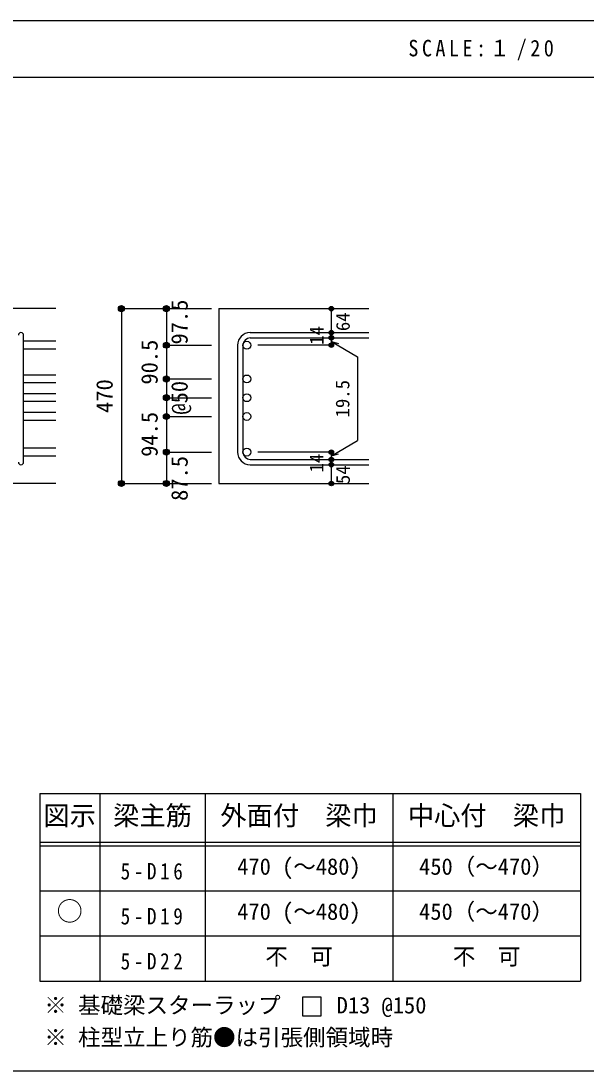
# Model space of a CAD drawing. Units: millimetres at full size, sheet at 1:20; some dimension numbers follow another scale. Extents: x -3982 to 3969, y -2797 to 2801.
# Drawn here: x 915 to 2422, y -2797 to 2 of the extents above; entities that cross this region are included whole.
import ezdxf
from ezdxf.enums import TextEntityAlignment as Align

# ---------------------------------------------------------------- set-up
doc = ezdxf.new("R2010")
doc.units = ezdxf.units.MM
doc.header["$LTSCALE"] = 20
doc.header["$PDMODE"] = 32
doc.header["$PDSIZE"] = 12
for name, color, linetype in [('6-1_躯体線', 2, 'Continuous'), ('6-5_梁主筋', 7, 'Continuous'), ('6-6_S.T.P.', 7, 'Continuous'), ('6-7_文字', 7, 'Continuous'), ('6-D_寸法', 4, 'Continuous'), ('6-E_枠', 7, 'Continuous'), ('F-0_枠', 6, 'Continuous')]:
    doc.layers.add(name, color=color, linetype=linetype)
doc.styles.add('ＭＳ ゴシック', font='')
doc.styles.get('ＭＳ ゴシック').set_extended_font_data('MS Gothic')

msp = doc.modelspace()

# ---------------------------------------------------------------- linework, layer by layer
at = {"layer": '6-1_躯体線'}
for p, q in [((1008.29, -764.67), (128.29, -764.67)), ((1442.96, -764.67), (1842.96, -764.67)), ((1442.96, -764.67), (1442.96, -1230.67)), ((1008.29, -1230.67), (608.29, -1230.67)), ((1442.96, -1230.67), (1842.96, -1230.67))]:
    msp.add_line(p, q, dxfattribs=at)
at = {"layer": '6-5_梁主筋'}
for p, q in [((1008.29, -851.75), (922.29, -851.75)), ((1008.29, -872.75), (922.29, -872.75)), ((1008.29, -941.67), (922.29, -941.67)), ((1008.29, -962.67), (922.29, -962.67)), ((1008.29, -991.67), (922.29, -991.67)), ((1008.29, -1012.67), (922.29, -1012.67)), ((1008.29, -1041.67), (922.29, -1041.67)), ((1008.29, -1062.67), (922.29, -1062.67)), ((1008.29, -1136.67), (922.29, -1136.67)), ((1008.29, -1157.67), (922.29, -1157.67))]:
    msp.add_line(p, q, dxfattribs=at)
at = {"layer": '6-5_梁主筋', "color": 3}
for centre in [(1517.46, -862.25), (1517.46, -952.17), (1517.46, -1002.17), (1517.46, -1052.17), (1517.46, -1147.17)]:
    msp.add_circle(centre, 10.5, dxfattribs=at)
at = {"layer": '6-6_S.T.P.'}
for p, q in [((922.29, -1173.67), (922.29, -836.14)), ((1526.46, -828.75), (1842.96, -828.75)), ((1492.96, -862.25), (1492.96, -1147.17)), ((1506.96, -862.25), (1506.96, -1147.17)), ((1526.46, -842.75), (1842.96, -842.75)), ((1526.46, -1166.67), (1842.96, -1166.67)), ((1526.46, -1180.67), (1842.96, -1180.67))]:
    msp.add_line(p, q, dxfattribs=at)
for centre, radius, start, end in [((915.29, -835.75), 7, 0, 180), ((1526.46, -862.25), 33.5, 90, 180), ((1526.46, -862.25), 19.5, 90, 180), ((1526.46, -1147.17), 33.5, 180, 270), ((1526.46, -1147.17), 19.5, 180, 270), ((915.29, -1173.67), 7, 180, 0)]:
    msp.add_arc(centre, radius, start, end, dxfattribs=at)
at = {"layer": '6-7_文字'}
for p, q in [((1715.72, -2599.73), (1665.72, -2599.73)), ((1665.72, -2599.73), (1665.72, -2649.73)), ((1715.72, -2649.73), (1715.72, -2599.73)), ((1665.72, -2649.73), (1715.72, -2649.73))]:
    msp.add_line(p, q, dxfattribs=at)
at = {"layer": '6-D_寸法'}
for p, q in [((1182.96, -764.67), (1302.96, -764.67)), ((1182.96, -764.67), (1182.96, -1230.67)), ((1302.96, -764.67), (1422.96, -764.67)), ((1302.96, -764.67), (1302.96, -862.25)), ((1742.96, -828.75), (1742.96, -764.67)), ((1742.96, -842.75), (1742.96, -828.75)), ((1302.96, -862.25), (1422.96, -862.25)), ((1302.96, -862.25), (1302.96, -952.17)), ((1742.96, -862.25), (1546.87, -862.25)), ((1742.96, -842.75), (1742.96, -862.25)), ((1742.96, -862.25), (1742.96, -842.75)), ((1742.96, -852.5), (1762.28, -857.67)), ((1742.96, -852.5), (1813.02, -892.95)), ((1813.02, -892.95), (1813.02, -1116.47)), ((1302.96, -952.17), (1422.96, -952.17)), ((1302.96, -952.17), (1302.96, -1002.17)), ((1302.96, -1002.17), (1422.96, -1002.17)), ((1302.96, -1052.17), (1422.96, -1052.17)), ((1742.96, -1156.92), (1813.02, -1116.47)), ((1302.96, -1147.17), (1422.96, -1147.17)), ((1302.96, -1147.17), (1302.96, -1230.67)), ((1742.96, -1147.17), (1546.87, -1147.17)), ((1742.96, -1166.67), (1742.96, -1147.17)), ((1742.96, -1156.92), (1762.28, -1151.75)), ((1742.96, -1180.67), (1742.96, -1166.67)), ((1742.96, -1230.67), (1742.96, -1180.67)), ((1182.96, -1230.67), (1302.96, -1230.67)), ((1182.96, -1230.67), (1292.82, -1230.67)), ((1302.96, -1230.67), (1422.96, -1230.67))]:
    msp.add_line(p, q, dxfattribs=at)
msp.add_lwpolyline([(1302.96, -1002.17), (1302.96, -1052.17), (1302.96, -1147.17)], dxfattribs=at)
for centre, radius in [((1182.96, -764.67), 8), ((1182.96, -764.67), 7.2), ((1182.96, -764.67), 6.4), ((1182.96, -764.67), 5.6), ((1182.96, -764.67), 4.8), ((1182.96, -764.67), 4), ((1182.96, -764.67), 3.2), ((1182.96, -764.67), 2.4), ((1182.96, -764.67), 1.6), ((1182.96, -764.67), 0.8), ((1302.96, -764.67), 8), ((1302.96, -764.67), 7.2), ((1302.96, -764.67), 6.4), ((1302.96, -764.67), 5.6), ((1302.96, -764.67), 4.8), ((1302.96, -764.67), 4), ((1302.96, -764.67), 3.2), ((1302.96, -764.67), 2.4), ((1302.96, -764.67), 1.6), ((1302.96, -764.67), 0.8), ((1742.96, -764.67), 4), ((1742.96, -764.67), 3.6), ((1742.96, -764.67), 3.2), ((1742.96, -764.67), 2.8), ((1742.96, -764.67), 2.4), ((1742.96, -764.67), 2), ((1742.96, -764.67), 1.6), ((1742.96, -764.67), 1.2), ((1742.96, -764.67), 0.8), ((1742.96, -764.67), 0.4), ((1742.96, -828.75), 4), ((1742.96, -842.75), 4), ((1742.96, -828.75), 3.6), ((1742.96, -842.75), 3.6), ((1742.96, -828.75), 3.2), ((1742.96, -842.75), 3.2), ((1742.96, -828.75), 2.8), ((1742.96, -828.75), 2.4), ((1742.96, -828.75), 2), ((1742.96, -828.75), 1.6), ((1742.96, -828.75), 1.2), ((1742.96, -828.75), 0.8), ((1742.96, -828.75), 0.4), ((1302.96, -862.25), 8), ((1302.96, -862.25), 7.2), ((1302.96, -862.25), 6.4), ((1302.96, -862.25), 5.6), ((1302.96, -862.25), 4.8), ((1302.96, -862.25), 4), ((1302.96, -862.25), 3.2), ((1302.96, -862.25), 2.4), ((1302.96, -862.25), 1.6), ((1302.96, -862.25), 0.8), ((1742.96, -862.25), 4), ((1742.96, -862.25), 3.6), ((1742.96, -862.25), 3.2), ((1742.96, -842.75), 2.8), ((1742.96, -862.25), 2.8), ((1742.96, -842.75), 2.4), ((1742.96, -862.25), 2.4), ((1742.96, -842.75), 2), ((1742.96, -862.25), 2), ((1742.96, -842.75), 1.6), ((1742.96, -862.25), 1.6), ((1742.96, -842.75), 1.2), ((1742.96, -862.25), 1.2), ((1742.96, -842.75), 0.8), ((1742.96, -862.25), 0.8), ((1742.96, -842.75), 0.4), ((1742.96, -862.25), 0.4), ((1302.96, -952.17), 8), ((1302.96, -952.17), 7.2), ((1302.96, -952.17), 6.4), ((1302.96, -952.17), 5.6), ((1302.96, -952.17), 4.8), ((1302.96, -952.17), 4), ((1302.96, -952.17), 3.2), ((1302.96, -952.17), 2.4), ((1302.96, -952.17), 1.6), ((1302.96, -952.17), 0.8), ((1302.96, -1002.17), 8), ((1302.96, -1002.17), 7.2), ((1302.96, -1002.17), 6.4), ((1302.96, -1002.17), 5.6), ((1302.96, -1002.17), 4.8), ((1302.96, -1002.17), 4), ((1302.96, -1002.17), 4), ((1302.96, -1002.17), 3.2), ((1302.96, -1002.17), 3.2), ((1302.96, -1002.17), 2.4), ((1302.96, -1002.17), 2.4), ((1302.96, -1002.17), 1.6), ((1302.96, -1002.17), 1.6), ((1302.96, -1002.17), 0.8), ((1302.96, -1002.17), 0.8), ((1302.96, -1052.17), 8), ((1302.96, -1052.17), 7.2), ((1302.96, -1052.17), 6.4), ((1302.96, -1052.17), 5.6), ((1302.96, -1052.17), 4.8), ((1302.96, -1052.17), 4), ((1302.96, -1052.17), 4), ((1302.96, -1052.17), 3.2), ((1302.96, -1052.17), 3.2), ((1302.96, -1052.17), 2.4), ((1302.96, -1052.17), 2.4), ((1302.96, -1052.17), 1.6), ((1302.96, -1052.17), 1.6), ((1302.96, -1052.17), 0.8), ((1302.96, -1052.17), 0.8), ((1302.96, -1147.17), 8), ((1302.96, -1147.17), 7.2), ((1302.96, -1147.17), 6.4), ((1302.96, -1147.17), 5.6), ((1302.96, -1147.17), 4.8), ((1302.96, -1147.17), 4), ((1302.96, -1147.17), 3.2), ((1302.96, -1147.17), 2.4), ((1302.96, -1147.17), 1.6), ((1302.96, -1147.17), 0.8), ((1742.96, -1147.17), 4), ((1742.96, -1147.17), 3.6), ((1742.96, -1147.17), 3.2), ((1742.96, -1147.17), 2.8), ((1742.96, -1147.17), 2.4), ((1742.96, -1147.17), 2), ((1742.96, -1147.17), 1.6), ((1742.96, -1147.17), 1.2), ((1742.96, -1147.17), 0.8), ((1742.96, -1147.17), 0.4), ((1742.96, -1166.67), 4), ((1742.96, -1166.67), 3.6), ((1742.96, -1166.67), 3.2), ((1742.96, -1166.67), 2.8), ((1742.96, -1166.67), 2.4), ((1742.96, -1166.67), 2), ((1742.96, -1166.67), 1.6), ((1742.96, -1166.67), 1.2), ((1742.96, -1166.67), 0.8), ((1742.96, -1166.67), 0.4), ((1742.96, -1180.67), 4), ((1742.96, -1180.67), 3.6), ((1742.96, -1180.67), 3.2), ((1742.96, -1180.67), 2.8), ((1742.96, -1180.67), 2.4), ((1742.96, -1180.67), 2), ((1742.96, -1180.67), 1.6), ((1742.96, -1180.67), 1.2), ((1742.96, -1180.67), 0.8), ((1742.96, -1180.67), 0.4), ((1182.96, -1230.67), 8), ((1182.96, -1230.67), 7.2), ((1182.96, -1230.67), 6.4), ((1182.96, -1230.67), 5.6), ((1182.96, -1230.67), 4.8), ((1182.96, -1230.67), 4), ((1182.96, -1230.67), 3.2), ((1182.96, -1230.67), 2.4), ((1182.96, -1230.67), 1.6), ((1182.96, -1230.67), 0.8), ((1302.96, -1230.67), 8), ((1302.96, -1230.67), 7.2), ((1302.96, -1230.67), 6.4), ((1302.96, -1230.67), 5.6), ((1302.96, -1230.67), 4.8), ((1302.96, -1230.67), 4), ((1302.96, -1230.67), 3.2), ((1302.96, -1230.67), 2.4), ((1302.96, -1230.67), 1.6), ((1302.96, -1230.67), 0.8), ((1742.96, -1230.67), 4), ((1742.96, -1230.67), 3.6), ((1742.96, -1230.67), 3.2), ((1742.96, -1230.67), 2.8), ((1742.96, -1230.67), 2.4), ((1742.96, -1230.67), 2), ((1742.96, -1230.67), 1.6), ((1742.96, -1230.67), 1.2), ((1742.96, -1230.67), 0.8), ((1742.96, -1230.67), 0.4)]:
    msp.add_circle(centre, radius, dxfattribs=at)
at = {"layer": '6-D_寸法', "color": 7}
for p in [(1182.96, -764.67), (1302.96, -764.67), (1742.96, -764.67), (1742.96, -828.75), (1742.96, -842.75), (1302.96, -862.25), (1742.96, -862.25), (1302.96, -952.17), (1302.96, -1002.17), (1302.96, -1052.17), (1302.96, -1147.17), (1742.96, -1147.17), (1742.96, -1166.67), (1742.96, -1180.67), (1182.96, -1230.67), (1302.96, -1230.67), (1742.96, -1230.67)]:
    msp.add_point(p, dxfattribs=at)
at = {"layer": '6-E_枠', "color": 3}
for p, q in [((965.14, -2056.95), (965.14, -2556.95)), ((965.14, -2056.95), (2406.83, -2056.95)), ((2406.83, -2056.95), (2406.83, -2556.95)), ((965.14, -2556.95), (2406.83, -2556.95))]:
    msp.add_line(p, q, dxfattribs=at)
at = {"layer": '6-E_枠'}
for p, q in [((1125.14, -2056.95), (1125.14, -2556.95)), ((1406.83, -2056.95), (1406.83, -2556.95)), ((1906.83, -2056.95), (1906.83, -2556.95)), ((965.14, -2186.95), (2406.83, -2186.95)), ((965.14, -2196.95), (2406.83, -2196.95)), ((965.14, -2316.95), (2406.83, -2316.95)), ((965.14, -2436.95), (2406.83, -2436.95))]:
    msp.add_line(p, q, dxfattribs=at)
at = {"layer": 'F-0_枠', "color": 2}
for p, q in [((2482.4, 1.97), (-3981.92, 1.97)), ((-3981.92, -148.03), (2482.4, -148.03))]:
    msp.add_line(p, q, dxfattribs=at)
at = {"layer": 'F-0_枠'}
msp.add_line((3969.4, -2796.83), (-3981.92, -2796.83), dxfattribs=at)

# ---------------------------------------------------------------- texts
at = {"layer": '6-7_文字', "color": 2, "style": 'ＭＳ ゴシック'}
for s, p in [('図示', (975.14, -2156.95)), ('梁主筋', (1160.98, -2156.95)), ('外面付\u3000梁巾', (1446.83, -2156.95)), ('中心付\u3000梁巾', (1946.83, -2156.95)), ('○', (1010.14, -2411.95))]:
    msp.add_text(s, height=51.32, dxfattribs=at).set_placement(p, align=Align.BOTTOM_LEFT)
at = {"layer": '6-7_文字', "style": 'ＭＳ ゴシック'}
for s, p in [('470 (～480)', (1491.83, -2286.95)), ('450（～470）', (1976.83, -2286.95)), ('470 (～480)', (1491.83, -2406.95)), ('450（～470）', (1976.83, -2406.95)), ('不\u3000可', (1566.83, -2526.95)), ('不\u3000可', (2066.83, -2526.95)), ('※ 基礎梁スターラップ     D13 @150', (977.51, -2656.67)), ('※ 柱型立上り筋●は引張側領域時', (977.51, -2742.34))]:
    msp.add_text(s, height=43.99, dxfattribs=at).set_placement(p, align=Align.BOTTOM_LEFT)
at = {"layer": '6-7_文字', "color": 2, "insert": (1948.17, -103.03), "char_height": 43.99, "attachment_point": 7, "style": 'ＭＳ ゴシック'}
msp.add_mtext('\\T1.34;\\W0.9;SCALE:１/20', dxfattribs=at)
at = {"layer": '6-7_文字', "char_height": 43.99, "attachment_point": 7, "style": 'ＭＳ ゴシック'}
for s, insert in [('\\T1.38;\\W0.85;5-D16', (1180.98, -2286.95)), ('\\T1.38;\\W0.85;5-D19', (1180.98, -2406.95)), ('\\T1.38;\\W0.85;5-D22', (1180.98, -2526.95))]:
    msp.add_mtext(s, dxfattribs=dict(at, insert=insert))
at = {"layer": '6-D_寸法', "style": 'ＭＳ ゴシック'}
for s, height, p in [('97.5', 43.99, (1372.96, -860.25)), ('64', 36.66, (1802.96, -824.67)), ('14', 36.66, (1732.96, -861.14)), ('90.5', 43.99, (1292.96, -967.21)), ('470', 43.99, (1172.96, -1042.67)), ('@50', 43.99, (1372.96, -1047.17)), ('19.5', 36.66, (1801.94, -1054.71)), ('94.5', 43.99, (1292.96, -1159.67)), ('87.5', 43.99, (1372.96, -1277.17)), ('14', 36.66, (1732.56, -1201.36)), ('54', 36.66, (1803.19, -1232.38))]:
    msp.add_text(s, height=height, rotation=90, dxfattribs=at).set_placement(p, align=Align.BOTTOM_LEFT)

doc.saveas('drawing.dxf')
